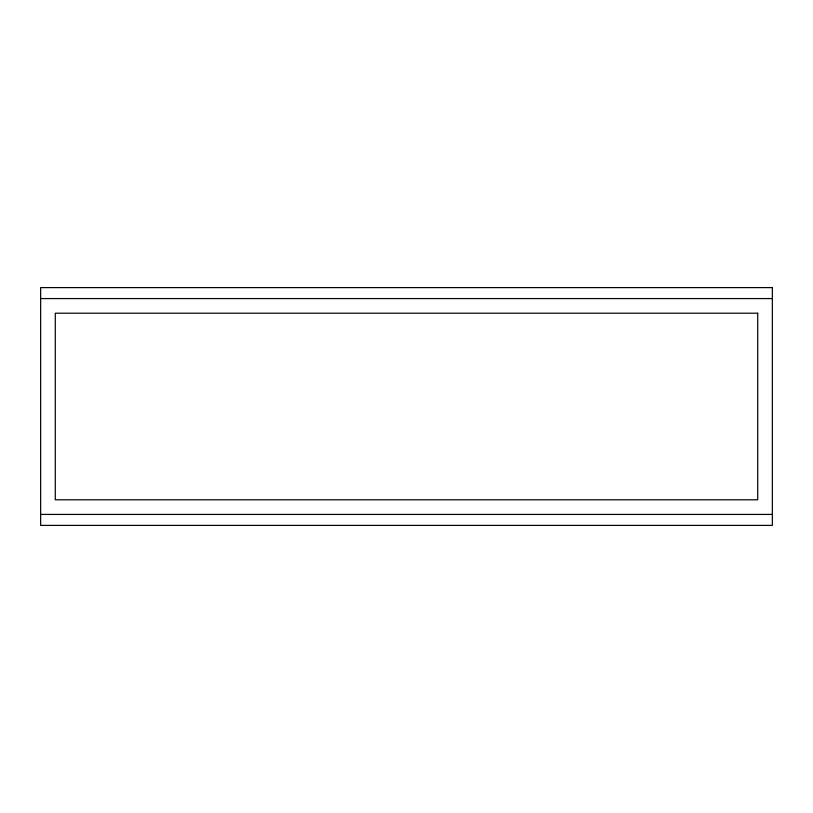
<?xml version="1.0" encoding="UTF-8"?>
<svg xmlns="http://www.w3.org/2000/svg" width="813" height="813" viewBox="0 0 813 813"><rect width="100%" height="100%" fill="white"/><g stroke="black" fill="none" stroke-linecap="round" stroke-linejoin="round"><path stroke-width="1.22" d="M40.65 298.574L772.35 298.574M40.65 514.426L772.35 514.426M772.35 287.599L40.65 287.599L40.65 525.401L772.35 525.401L772.35 287.599M757.716 313.208L55.284 313.208L55.284 499.792L757.716 499.792L757.716 313.208"/></g></svg>
